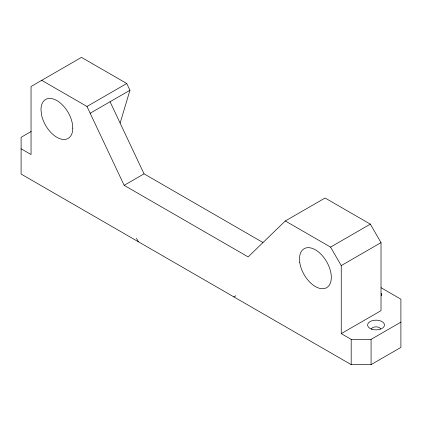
<?xml version="1.0" encoding="UTF-8"?>
<svg xmlns="http://www.w3.org/2000/svg" width="422" height="422" viewBox="0 0 422 422"><rect width="100%" height="100%" fill="white"/><g stroke="black" fill="none" stroke-linecap="round" stroke-linejoin="round"><path stroke-width="0.63" d="M120.133 123.045L129.944 90.276L126.748 83.503L81.488 57.376L31.043 86.499L31.043 154.536L21.1 148.792M285.309 220.97L330.568 247.102L341.245 265.591L341.245 333.628L381.013 310.666L381.013 242.634L370.337 224.14L325.077 198.008L285.309 220.97L248.136 256.908L124.152 185.332L86.979 106.465L41.72 80.333M31.228 131.464L21.1 137.314L21.1 174.054L351.188 364.624L371.075 364.624L400.9 347.406L400.9 299.187L381.013 287.709M86.979 106.465L126.748 83.503M90.171 113.238L129.944 90.276M124.152 185.332L144.039 173.848L262.901 242.476M233.841 296.909L235.829 295.759M330.568 247.102L370.337 224.14M341.245 265.591L381.013 242.634M341.245 333.628L351.188 339.367L371.075 339.367L400.9 322.15M136.433 238.34L138.421 241.785M110.058 101.76L144.039 173.848M371.075 339.367L371.075 364.624M351.188 339.367L351.188 364.624M371.429 328.896A4.779 2.759 0 0 1 376.044 326.85A4.779 2.759 0 0 1 380.66 328.896M381.208 293.332A8.435 4.869 0 0 1 381.208 295.854M72.8 128.13L72.257 123.06A22.498 12.987 60 0 0 54.818 99.534A22.498 12.987 60 0 0 40.987 109.762L41.525 114.826A22.498 12.987 60 0 0 58.969 138.353A22.498 12.987 60 0 0 72.8 128.13M299.773 262.648A22.498 12.987 60 0 0 325.81 288.089A22.498 12.987 60 0 0 320.599 253.838A22.498 12.987 60 0 0 299.773 262.648M371.824 329.234A8.435 4.869 0 0 0 384.479 325.019A8.435 4.869 0 0 0 371.824 320.799A8.435 4.869 0 0 0 371.824 329.234"/></g></svg>
